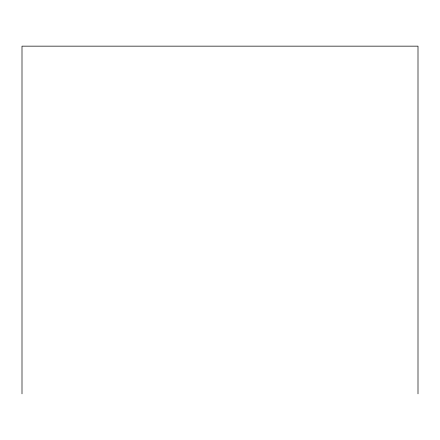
<?xml version="1.0" encoding="UTF-8"?>
<svg xmlns="http://www.w3.org/2000/svg" width="440" height="440" viewBox="0 0 440 440"><rect width="100%" height="100%" fill="white"/><g stroke="black" fill="none" stroke-linecap="round" stroke-linejoin="round"><path stroke-width="0.66" d="M418 393.844L418 46.156L22 46.156L22 393.844"/></g></svg>
